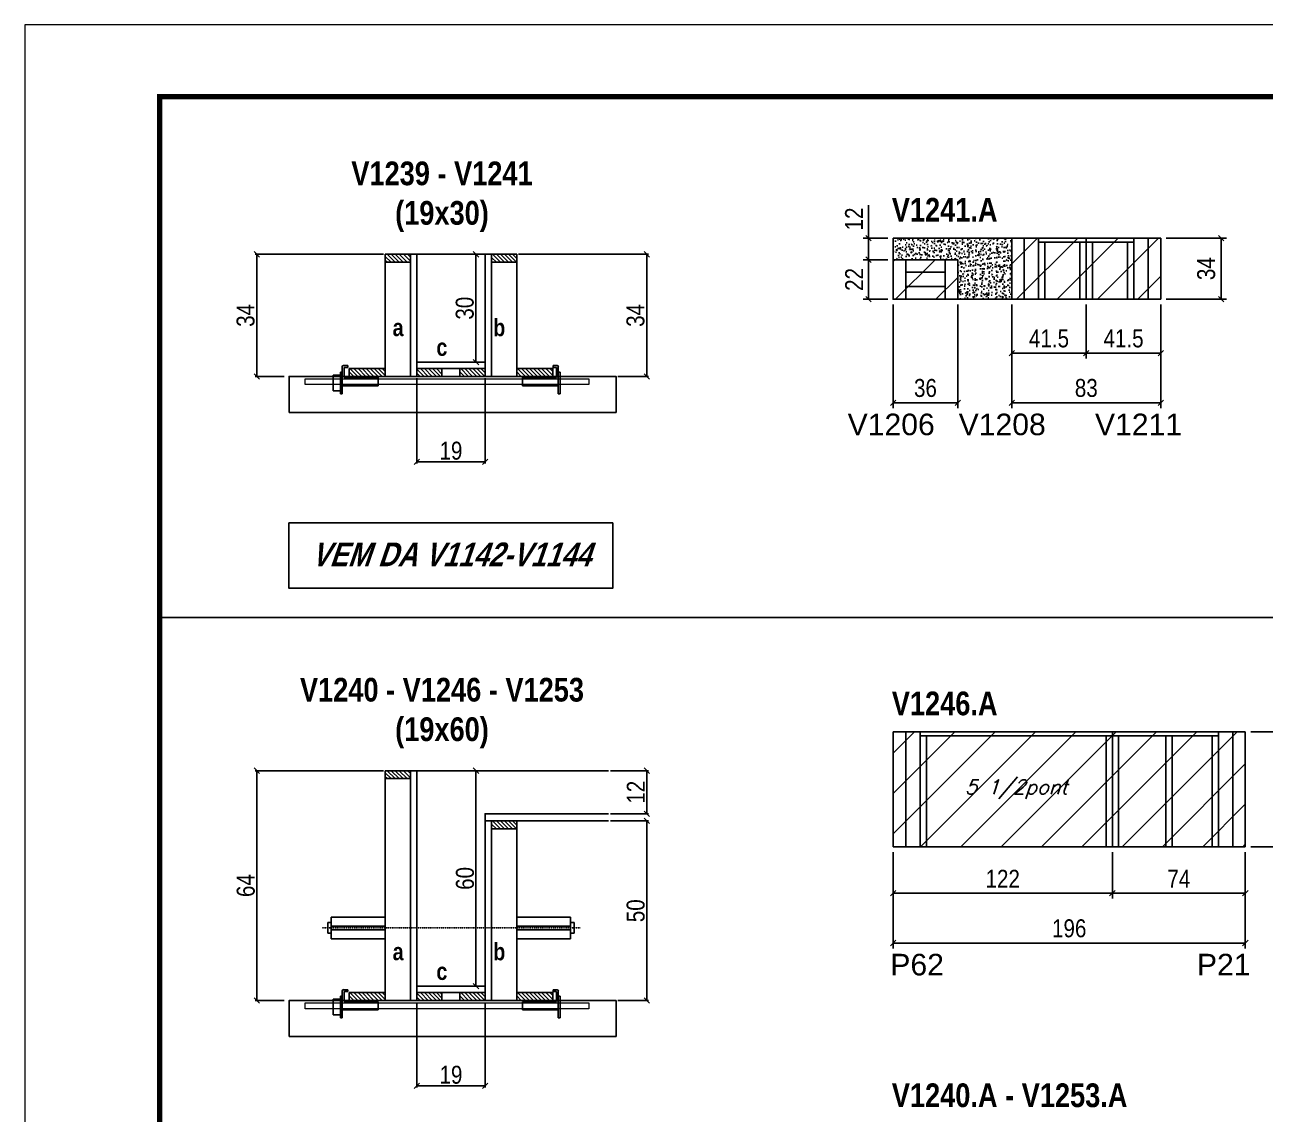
# Model space of a CAD drawing. Extents: x 3309 to 9563, y -2522 to 14608.
# Drawn here: x 4908 to 5598, y 5961 to 6568 of the extents above; entities that cross this region are included whole.
import ezdxf

# ---------------------------------------------------------------- set-up
doc = ezdxf.new("R2010")
doc.units = 0
doc.linetypes.add('DASHED', pattern=[0.75, 0.5, -0.25])
doc.linetypes.add('HIDDEN', pattern=[0.375, 0.25, -0.125])
for name, color, linetype in [('5', 5, 'Continuous'), ('barrote', 251, 'Continuous'), ('COTA', 241, 'Continuous'), ('detalhes', 4, 'Continuous'), ('NOMENCLATURA', 7, 'Continuous'), ('Painéis', 200, 'Continuous'), ('presilha', 1, 'Continuous'), ('SARR_2.2x10', 60, 'Continuous'), ('SARR_2.2x7', 40, 'Continuous'), ('SARR_3.5x7', 81, 'Continuous'), ('TENSOR', 3, 'Continuous'), ('texto', 7, 'Continuous')]:
    doc.layers.add(name, color=color, linetype=linetype)
for name, color, linetype, lineweight in [('CONCRETO', 251, 'Continuous', 25), ('Folhas', 255, 'Continuous', 9), ('Hachura', 251, 'Continuous', 9), ('SARRAFO DE PRESSAO', 251, 'DASHED', 9), ('SCO-___-LAJ', 2, 'Continuous', 0)]:
    doc.layers.add(name, color=color, linetype=linetype, lineweight=lineweight)
doc.styles.add('COTA TECNICA', font='techl___.ttf', dxfattribs={"height": 10})
doc.styles.add('COTA TECNICA 2X', font='techl___.ttf', dxfattribs={"height": 10})
doc.styles.add('Romans', font='romans.shx')
doc.styles.get("Standard").update_dxf_attribs({"font": 'arial.ttf'})
doc.styles.add('TECNICA', font='techb___.ttf', dxfattribs={"height": 10})
doc.dimstyles.new('PAINEL', dxfattribs={"dimtxt": 10, "dimasz": 3, "dimexe": 3, "dimexo": 3, "dimgap": 3, "dimtad": 1, "dimdec": 1, "dimzin": 12, "dimdsep": 46, "dimtxsty": 'COTA TECNICA', "dimblk1": 'OBLIQUE', "dimblk2": 'OBLIQUE', "dimsah": 1, "dimcen": 0.9, "dimclrd": 4, "dimclre": 4, "dimclrt": 240, "dimadec": 1, "dimazin": 3, "dimtfac": 1, "dimtdec": 1, "dimtmove": 0, "dimatfit": 3, "dimfxl": 1, "dimtolj": 1, "dimtzin": 12, "dimarcsym": 0})
doc.dimstyles.new('SECAO', dxfattribs={"dimscale": 0.333333, "dimtxt": 5, "dimasz": 9, "dimexe": 3, "dimexo": 3, "dimgap": 3, "dimtad": 1, "dimdec": 1, "dimlfac": 0.5, "dimzin": 12, "dimdsep": 46, "dimtxsty": 'COTA TECNICA 2X', "dimblk1": 'OBLIQUE', "dimblk2": 'OBLIQUE', "dimsah": 1, "dimcen": 0.9, "dimclrd": 4, "dimclre": 4, "dimclrt": 240, "dimadec": 1, "dimazin": 3, "dimtfac": 1, "dimtdec": 1, "dimtmove": 0, "dimatfit": 3, "dimfxl": 1, "dimtolj": 1, "dimtzin": 12, "dimarcsym": 0})
pattern_1 = [(135, (38361.551, -117140.152), (-1.122532015, -1.122532015), [])]
pattern_2 = [(135, (38361.551, -117487.6743), (-1.122532015, -1.122532015), [])]

# ---------------------------------------------------------------- blocks, each defined once
blk = doc.blocks.new('9999999999')
at = {"layer": 'Folhas'}
blk.add_lwpolyline([(98138.98, 34190.21), (99623.98, 34190.21), (99623.98, 35240.21), (98138.98, 35240.21)], close=True, dxfattribs=at)
at = {"layer": 'Folhas', "color": 30, "const_width": 3}
blk.add_lwpolyline([(98213.98, 34230.21), (99583.98, 34230.21), (99583.98, 35200.21), (98213.98, 35200.21)], close=True, dxfattribs=at)
blk = doc.blocks.new('_Oblique')
at = {"color": 0, "linetype": 'ByBlock', "lineweight": -2}
blk.add_line((-0.5, -0.5), (0.5, 0.5), dxfattribs=at)
blk = doc.blocks.new('*D709')
at = {"layer": 'COTA', "color": 4, "lineweight": -2, "transparency": 16777216}
for p, q in [((5126.01, 6371.02), (5126.01, 6323.55)), ((5164.01, 6371.02), (5164.01, 6323.55)), ((5164.01, 6324.55), (5126.01, 6324.55))]:
    blk.add_line(p, q, dxfattribs=at)
at = {"layer": 'Defpoints', "color": 0, "transparency": 16777216}
for p in [(5126.01, 6372.02), (5164.01, 6372.02), (5126.01, 6324.55)]:
    blk.add_point(p, dxfattribs=at)
at = {"layer": 'COTA', "color": 4, "lineweight": -2, "transparency": 16777216, "xscale": 3, "yscale": 3, "zscale": 3, "rotation": 180}
blk.add_blockref('_Oblique', (5126.01, 6324.55), dxfattribs=at)
at = {"layer": 'COTA', "color": 4, "lineweight": -2, "transparency": 16777216, "xscale": 3, "yscale": 3, "zscale": 3}
blk.add_blockref('_Oblique', (5164.01, 6324.55), dxfattribs=at)
at = {"layer": 'COTA', "color": 240, "transparency": 16777216, "insert": (5145.01, 6330.63), "char_height": 10, "attachment_point": 5, "style": 'COTA TECNICA 2X'}
blk.add_mtext('\\A1;19', dxfattribs=at)
blk = doc.blocks.new('PRESILHA METÁLICA 1')
at = {"layer": 'presilha'}
for p, q in [((12, 21), (8.6, 21)), ((12, 21), (12, 19.5)), ((0, 13), (6, 13)), ((0, 13), (0, 0)), ((6, 15.5), (7.5, 15.5)), ((6, -2.5), (6, 15.5)), ((6, 13), (6, 0)), ((7.5, 10.6), (7.5, 19.9)), ((7.5, 15.5), (7.5, -2.5)), ((9, 11.6), (9, 18.9)), ((12, 19.5), (9.6, 19.5)), ((37.5, 11), (9.6, 11)), ((37.5, 11), (37.5, 4.1)), ((6, 0), (0, 0)), ((37.5, 4.1), (7.5, 4.1)), ((7.5, -2.5), (6, -2.5))]:
    blk.add_line(p, q, dxfattribs=at)
for centre, radius, start, end in [((8.6, 19.9), 1.14, 90, 180), ((9.6, 18.9), 0.57, 90, 180), ((9.6, 11.6), 0.57, 180, 270)]:
    blk.add_arc(centre, radius, start, end, dxfattribs=at)
blk = doc.blocks.new('PRESILHA METÁLICA 2')
at = {"layer": 'presilha'}
for p, q in [((-5.2, 23.5), (-5.2, 22)), ((-5.2, 23.5), (-1.9, 23.5)), ((-5.2, 22), (-2.8, 22)), ((-2.2, 14.1), (-2.2, 21.4)), ((-0.8, 14.6), (-0.8, 22.4)), ((-30.8, 13.5), (-30.8, 6.6)), ((-30.8, 13.5), (-2.8, 13.5)), ((0.8, 18), (-0.8, 18)), ((-0.8, 18), (-0.8, 0)), ((0.8, 0), (0.8, 18)), ((-30.8, 6.6), (-0.8, 6.6)), ((-0.8, 0), (0.8, 0))]:
    blk.add_line(p, q, dxfattribs=at)
for centre, radius, start, end in [((-2.8, 21.4), 0.57, 0, 90), ((-1.9, 22.4), 1.14, 0, 90), ((-2.8, 14.1), 0.57, 270, 0)]:
    blk.add_arc(centre, radius, start, end, dxfattribs=at)
blk = doc.blocks.new('*D710')
at = {"layer": 'COTA', "color": 4, "lineweight": -2, "transparency": 16777216}
for p, q in [((5107.41, 6440.02), (5035.97, 6440.02)), ((5036.97, 6440.02), (5036.97, 6372.02)), ((5052.2, 6372.02), (5035.97, 6372.02))]:
    blk.add_line(p, q, dxfattribs=at)
at = {"layer": 'Defpoints', "color": 0, "transparency": 16777216}
for p in [(5108.41, 6440.02), (5036.97, 6372.02), (5053.2, 6372.02)]:
    blk.add_point(p, dxfattribs=at)
at = {"layer": 'COTA', "color": 4, "lineweight": -2, "transparency": 16777216, "xscale": 3, "yscale": 3, "zscale": 3}
for p, rotation in [((5036.97, 6440.02), 90), ((5036.97, 6372.02), 270)]:
    blk.add_blockref('_Oblique', p, dxfattribs=dict(at, rotation=rotation))
at = {"layer": 'COTA', "color": 240, "transparency": 16777216, "insert": (5030.75, 6406.02), "char_height": 10, "attachment_point": 5, "rotation": 90, "style": 'COTA TECNICA 2X'}
blk.add_mtext('\\A1;34', dxfattribs=at)
blk = doc.blocks.new('*D711')
at = {"layer": 'COTA', "color": 4, "lineweight": -2, "transparency": 16777216}
for p, q in [((5182.61, 6440.02), (5254.93, 6440.02)), ((5253.93, 6440.02), (5253.93, 6372.02)), ((5237.83, 6372.02), (5254.93, 6372.02))]:
    blk.add_line(p, q, dxfattribs=at)
at = {"layer": 'Defpoints', "color": 0, "transparency": 16777216}
for p in [(5181.61, 6440.02), (5236.83, 6372.02), (5253.93, 6372.02)]:
    blk.add_point(p, dxfattribs=at)
at = {"layer": 'COTA', "color": 4, "lineweight": -2, "transparency": 16777216, "xscale": 3, "yscale": 3, "zscale": 3}
for p, rotation in [((5253.93, 6440.02), 90), ((5253.93, 6372.02), 270)]:
    blk.add_blockref('_Oblique', p, dxfattribs=dict(at, rotation=rotation))
at = {"layer": 'COTA', "color": 240, "transparency": 16777216, "insert": (5247.71, 6406.02), "char_height": 10, "attachment_point": 5, "rotation": 90, "style": 'COTA TECNICA 2X'}
blk.add_mtext('\\A1;34', dxfattribs=at)
blk = doc.blocks.new('*D712')
at = {"layer": 'COTA', "color": 4, "lineweight": -2, "transparency": 16777216}
for p, q in [((5163.01, 6440.02), (5157.94, 6440.02)), ((5158.94, 6380.02), (5158.94, 6440.02)), ((5163.01, 6380.02), (5157.94, 6380.02))]:
    blk.add_line(p, q, dxfattribs=at)
at = {"layer": 'Defpoints', "color": 0, "transparency": 16777216}
for p in [(5158.94, 6440.02), (5164.01, 6440.02), (5164.01, 6380.02)]:
    blk.add_point(p, dxfattribs=at)
at = {"layer": 'COTA', "color": 4, "lineweight": -2, "transparency": 16777216, "xscale": 3, "yscale": 3, "zscale": 3}
for p, rotation in [((5158.94, 6440.02), 90), ((5158.94, 6380.02), 270)]:
    blk.add_blockref('_Oblique', p, dxfattribs=dict(at, rotation=rotation))
at = {"layer": 'COTA', "color": 240, "transparency": 16777216, "insert": (5152.72, 6410.02), "char_height": 10, "attachment_point": 5, "rotation": 90, "style": 'COTA TECNICA 2X'}
blk.add_mtext('\\A1;30', dxfattribs=at)
blk = doc.blocks.new('*D715')
at = {"layer": 'COTA', "color": 4, "linetype": 'ByBlock', "lineweight": -2, "transparency": 16777216}
for p, q in [((5457.04, 6412.04), (5457.04, 6382.03)), ((5498.54, 6412.04), (5498.54, 6382.03)), ((5457.04, 6385.03), (5498.54, 6385.03))]:
    blk.add_line(p, q, dxfattribs=at)
at = {"layer": 'Defpoints', "color": 0, "linetype": 'ByBlock', "transparency": 16777216}
for p in [(5457.04, 6415.04), (5498.54, 6415.04), (5498.54, 6385.03)]:
    blk.add_point(p, dxfattribs=at)
at = {"layer": 'COTA', "color": 4, "linetype": 'ByBlock', "lineweight": -2, "transparency": 16777216, "xscale": 3, "yscale": 3, "zscale": 3, "rotation": 180}
blk.add_blockref('_Oblique', (5457.04, 6385.03), dxfattribs=at)
at = {"layer": 'COTA', "color": 4, "linetype": 'ByBlock', "lineweight": -2, "transparency": 16777216, "xscale": 3, "yscale": 3, "zscale": 3}
blk.add_blockref('_Oblique', (5498.54, 6385.03), dxfattribs=at)
at = {"layer": 'COTA', "color": 240, "linetype": 'ByBlock', "transparency": 16777216, "insert": (5477.79, 6393.14), "char_height": 10, "attachment_point": 5, "style": 'COTA TECNICA'}
blk.add_mtext('\\A1;41.5', dxfattribs=at)
blk = doc.blocks.new('*D716')
at = {"layer": 'COTA', "color": 4, "linetype": 'ByBlock', "lineweight": -2, "transparency": 16777216}
for p, q in [((5498.54, 6412.04), (5498.54, 6382.03)), ((5540.04, 6412.04), (5540.04, 6382.03)), ((5498.54, 6385.03), (5540.04, 6385.03))]:
    blk.add_line(p, q, dxfattribs=at)
at = {"layer": 'Defpoints', "color": 0, "linetype": 'ByBlock', "transparency": 16777216}
for p in [(5498.54, 6415.04), (5540.04, 6415.04), (5540.04, 6385.03)]:
    blk.add_point(p, dxfattribs=at)
at = {"layer": 'COTA', "color": 4, "linetype": 'ByBlock', "lineweight": -2, "transparency": 16777216, "xscale": 3, "yscale": 3, "zscale": 3, "rotation": 180}
blk.add_blockref('_Oblique', (5498.54, 6385.03), dxfattribs=at)
at = {"layer": 'COTA', "color": 4, "linetype": 'ByBlock', "lineweight": -2, "transparency": 16777216, "xscale": 3, "yscale": 3, "zscale": 3}
blk.add_blockref('_Oblique', (5540.04, 6385.03), dxfattribs=at)
at = {"layer": 'COTA', "color": 240, "linetype": 'ByBlock', "transparency": 16777216, "insert": (5519.29, 6393.14), "char_height": 10, "attachment_point": 5, "style": 'COTA TECNICA'}
blk.add_mtext('\\A1;41.5', dxfattribs=at)
blk = doc.blocks.new('*D721')
at = {"layer": 'COTA', "color": 4, "linetype": 'ByBlock', "lineweight": -2, "transparency": 16777216}
for p, q in [((5457.04, 6412.04), (5457.04, 6354.32)), ((5540.04, 6412.04), (5540.04, 6354.32)), ((5457.04, 6357.32), (5540.04, 6357.32))]:
    blk.add_line(p, q, dxfattribs=at)
at = {"layer": 'Defpoints', "color": 0, "linetype": 'ByBlock', "transparency": 16777216}
for p in [(5457.04, 6415.04), (5540.04, 6415.04), (5540.04, 6357.32)]:
    blk.add_point(p, dxfattribs=at)
at = {"layer": 'COTA', "color": 4, "linetype": 'ByBlock', "lineweight": -2, "transparency": 16777216, "xscale": 3, "yscale": 3, "zscale": 3, "rotation": 180}
blk.add_blockref('_Oblique', (5457.04, 6357.32), dxfattribs=at)
at = {"layer": 'COTA', "color": 4, "linetype": 'ByBlock', "lineweight": -2, "transparency": 16777216, "xscale": 3, "yscale": 3, "zscale": 3}
blk.add_blockref('_Oblique', (5540.04, 6357.32), dxfattribs=at)
at = {"layer": 'COTA', "color": 240, "linetype": 'ByBlock', "transparency": 16777216, "insert": (5498.54, 6365.56), "char_height": 10, "attachment_point": 5, "style": 'COTA TECNICA'}
blk.add_mtext('\\A1;83', dxfattribs=at)
blk = doc.blocks.new('*D722')
at = {"layer": 'COTA', "color": 4, "lineweight": -2, "transparency": 16777216}
for p, q in [((5391.04, 6412.04), (5391.04, 6354.32)), ((5427.04, 6412.04), (5427.04, 6354.32)), ((5391.04, 6357.32), (5427.04, 6357.32))]:
    blk.add_line(p, q, dxfattribs=at)
at = {"layer": 'Defpoints', "color": 0, "transparency": 16777216}
for p in [(5391.04, 6415.04), (5427.04, 6415.04), (5427.04, 6357.32)]:
    blk.add_point(p, dxfattribs=at)
at = {"layer": 'COTA', "color": 4, "lineweight": -2, "transparency": 16777216, "xscale": 3, "yscale": 3, "zscale": 3, "rotation": 180}
blk.add_blockref('_Oblique', (5391.04, 6357.32), dxfattribs=at)
at = {"layer": 'COTA', "color": 4, "lineweight": -2, "transparency": 16777216, "xscale": 3, "yscale": 3, "zscale": 3}
blk.add_blockref('_Oblique', (5427.04, 6357.32), dxfattribs=at)
at = {"layer": 'COTA', "color": 240, "transparency": 16777216, "insert": (5409.04, 6365.54), "char_height": 10, "attachment_point": 5, "style": 'COTA TECNICA'}
blk.add_mtext('\\A1;36', dxfattribs=at)
blk = doc.blocks.new('*D723')
at = {"layer": 'COTA', "color": 4, "lineweight": -2, "transparency": 16777216}
for p, q in [((5388.04, 6437.04), (5374.36, 6437.04)), ((5377.36, 6437.04), (5377.36, 6415.04)), ((5388.04, 6415.04), (5374.36, 6415.04))]:
    blk.add_line(p, q, dxfattribs=at)
at = {"layer": 'Defpoints', "color": 0, "transparency": 16777216}
for p in [(5391.04, 6437.04), (5377.36, 6415.04), (5391.04, 6415.04)]:
    blk.add_point(p, dxfattribs=at)
at = {"layer": 'COTA', "color": 4, "lineweight": -2, "transparency": 16777216, "xscale": 3, "yscale": 3, "zscale": 3}
for p, rotation in [((5377.36, 6437.04), 90), ((5377.36, 6415.04), 270)]:
    blk.add_blockref('_Oblique', p, dxfattribs=dict(at, rotation=rotation))
at = {"layer": 'COTA', "color": 240, "transparency": 16777216, "insert": (5369.36, 6426.04), "char_height": 10, "attachment_point": 5, "rotation": 90, "style": 'COTA TECNICA'}
blk.add_mtext('\\A1;22', dxfattribs=at)
blk = doc.blocks.new('*D724')
at = {"layer": 'COTA', "color": 4, "lineweight": -2, "transparency": 16777216}
for p, q in [((5377.36, 6449.04), (5377.36, 6467.36)), ((5388.04, 6449.04), (5374.36, 6449.04)), ((5377.36, 6437.04), (5377.36, 6449.04)), ((5388.04, 6437.04), (5374.36, 6437.04))]:
    blk.add_line(p, q, dxfattribs=at)
at = {"layer": 'Defpoints', "color": 0, "transparency": 16777216}
for p in [(5377.36, 6449.04), (5391.04, 6449.04), (5391.04, 6437.04)]:
    blk.add_point(p, dxfattribs=at)
at = {"layer": 'COTA', "color": 4, "lineweight": -2, "transparency": 16777216, "xscale": 3, "yscale": 3, "zscale": 3}
for p, rotation in [((5377.36, 6449.04), 90), ((5377.36, 6437.04), 270)]:
    blk.add_blockref('_Oblique', p, dxfattribs=dict(at, rotation=rotation))
at = {"layer": 'COTA', "color": 240, "transparency": 16777216, "insert": (5369.3, 6459.7), "char_height": 10, "attachment_point": 5, "rotation": 90, "style": 'COTA TECNICA'}
blk.add_mtext('\\A1;12', dxfattribs=at)
blk = doc.blocks.new('*D725')
at = {"layer": 'COTA', "color": 4, "lineweight": -2, "transparency": 16777216}
for p, q in [((5543.04, 6449.04), (5576.53, 6449.04)), ((5573.53, 6449.04), (5573.53, 6415.04)), ((5543.04, 6415.04), (5576.53, 6415.04))]:
    blk.add_line(p, q, dxfattribs=at)
at = {"layer": 'Defpoints', "color": 0, "transparency": 16777216}
for p in [(5540.04, 6449.04), (5540.04, 6415.04), (5573.53, 6415.04)]:
    blk.add_point(p, dxfattribs=at)
at = {"layer": 'COTA', "color": 4, "lineweight": -2, "transparency": 16777216, "xscale": 3, "yscale": 3, "zscale": 3}
for p, rotation in [((5573.53, 6449.04), 90), ((5573.53, 6415.04), 270)]:
    blk.add_blockref('_Oblique', p, dxfattribs=dict(at, rotation=rotation))
at = {"layer": 'COTA', "color": 240, "transparency": 16777216, "insert": (5565.31, 6432.04), "char_height": 10, "attachment_point": 5, "rotation": 90, "style": 'COTA TECNICA'}
blk.add_mtext('\\A1;34', dxfattribs=at)
blk = doc.blocks.new('*D733')
at = {"layer": 'COTA', "color": 4, "lineweight": -2, "transparency": 16777216}
for p, q in [((5126.01, 6023.5), (5126.01, 5976.02)), ((5164.01, 6023.5), (5164.01, 5976.02)), ((5164.01, 5977.02), (5126.01, 5977.02))]:
    blk.add_line(p, q, dxfattribs=at)
at = {"layer": 'Defpoints', "color": 0, "transparency": 16777216}
for p in [(5126.01, 6024.5), (5164.01, 6024.5), (5126.01, 5977.02)]:
    blk.add_point(p, dxfattribs=at)
at = {"layer": 'COTA', "color": 4, "lineweight": -2, "transparency": 16777216, "xscale": 3, "yscale": 3, "zscale": 3, "rotation": 180}
blk.add_blockref('_Oblique', (5126.01, 5977.02), dxfattribs=at)
at = {"layer": 'COTA', "color": 4, "lineweight": -2, "transparency": 16777216, "xscale": 3, "yscale": 3, "zscale": 3}
blk.add_blockref('_Oblique', (5164.01, 5977.02), dxfattribs=at)
at = {"layer": 'COTA', "color": 240, "transparency": 16777216, "insert": (5145.01, 5983.11), "char_height": 10, "attachment_point": 5, "style": 'COTA TECNICA 2X'}
blk.add_mtext('\\A1;19', dxfattribs=at)
blk = doc.blocks.new('*D734')
at = {"layer": 'COTA', "color": 4, "lineweight": -2, "transparency": 16777216}
for p, q in [((5107.41, 6152.5), (5035.97, 6152.5)), ((5036.97, 6152.5), (5036.97, 6024.5)), ((5052.2, 6024.5), (5035.97, 6024.5))]:
    blk.add_line(p, q, dxfattribs=at)
at = {"layer": 'Defpoints', "color": 0, "transparency": 16777216}
for p in [(5108.41, 6152.5), (5036.97, 6024.5), (5053.2, 6024.5)]:
    blk.add_point(p, dxfattribs=at)
at = {"layer": 'COTA', "color": 4, "lineweight": -2, "transparency": 16777216, "xscale": 3, "yscale": 3, "zscale": 3}
for p, rotation in [((5036.97, 6152.5), 90), ((5036.97, 6024.5), 270)]:
    blk.add_blockref('_Oblique', p, dxfattribs=dict(at, rotation=rotation))
at = {"layer": 'COTA', "color": 240, "transparency": 16777216, "insert": (5030.86, 6088.5), "char_height": 10, "attachment_point": 5, "rotation": 90, "style": 'COTA TECNICA 2X'}
blk.add_mtext('\\A1;64', dxfattribs=at)
blk = doc.blocks.new('*D735')
at = {"layer": 'COTA', "color": 4, "lineweight": -2, "transparency": 16777216}
for p, q in [((5233.71, 6124.5), (5254.93, 6124.5)), ((5253.93, 6124.5), (5253.93, 6024.5)), ((5237.83, 6024.5), (5254.93, 6024.5))]:
    blk.add_line(p, q, dxfattribs=at)
at = {"layer": 'Defpoints', "color": 0, "transparency": 16777216}
for p in [(5232.71, 6124.5), (5236.83, 6024.5), (5253.93, 6024.5)]:
    blk.add_point(p, dxfattribs=at)
at = {"layer": 'COTA', "color": 4, "lineweight": -2, "transparency": 16777216, "xscale": 3, "yscale": 3, "zscale": 3}
for p, rotation in [((5253.93, 6124.5), 90), ((5253.93, 6024.5), 270)]:
    blk.add_blockref('_Oblique', p, dxfattribs=dict(at, rotation=rotation))
at = {"layer": 'COTA', "color": 240, "transparency": 16777216, "insert": (5247.82, 6074.5), "char_height": 10, "attachment_point": 5, "rotation": 90, "style": 'COTA TECNICA 2X'}
blk.add_mtext('\\A1;50', dxfattribs=at)
blk = doc.blocks.new('*D736')
at = {"layer": 'COTA', "color": 4, "lineweight": -2, "transparency": 16777216}
for p, q in [((5163.01, 6152.5), (5157.94, 6152.5)), ((5158.94, 6032.5), (5158.94, 6152.5)), ((5163.01, 6032.5), (5157.94, 6032.5))]:
    blk.add_line(p, q, dxfattribs=at)
at = {"layer": 'Defpoints', "color": 0, "transparency": 16777216}
for p in [(5158.94, 6152.5), (5164.01, 6152.5), (5164.01, 6032.5)]:
    blk.add_point(p, dxfattribs=at)
at = {"layer": 'COTA', "color": 4, "lineweight": -2, "transparency": 16777216, "xscale": 3, "yscale": 3, "zscale": 3}
for p, rotation in [((5158.94, 6152.5), 90), ((5158.94, 6032.5), 270)]:
    blk.add_blockref('_Oblique', p, dxfattribs=dict(at, rotation=rotation))
at = {"layer": 'COTA', "color": 240, "transparency": 16777216, "insert": (5152.84, 6092.5), "char_height": 10, "attachment_point": 5, "rotation": 90, "style": 'COTA TECNICA 2X'}
blk.add_mtext('\\A1;60', dxfattribs=at)
blk = doc.blocks.new('*D737')
at = {"layer": 'COTA', "color": 4, "lineweight": -2, "transparency": 16777216}
for p, q in [((5233.71, 6152.5), (5254.93, 6152.5)), ((5253.93, 6128.5), (5253.93, 6152.5)), ((5233.71, 6128.5), (5254.93, 6128.5))]:
    blk.add_line(p, q, dxfattribs=at)
at = {"layer": 'Defpoints', "color": 0, "transparency": 16777216}
for p in [(5232.71, 6152.5), (5253.93, 6152.5), (5232.71, 6128.5)]:
    blk.add_point(p, dxfattribs=at)
at = {"layer": 'COTA', "color": 4, "lineweight": -2, "transparency": 16777216, "xscale": 3, "yscale": 3, "zscale": 3}
for p, rotation in [((5253.93, 6152.5), 90), ((5253.93, 6128.5), 270)]:
    blk.add_blockref('_Oblique', p, dxfattribs=dict(at, rotation=rotation))
at = {"layer": 'COTA', "color": 240, "transparency": 16777216, "insert": (5247.87, 6140.5), "char_height": 10, "attachment_point": 5, "rotation": 90, "style": 'COTA TECNICA 2X'}
blk.add_mtext('\\A1;12', dxfattribs=at)
blk = doc.blocks.new('*D738')
at = {"layer": 'COTA', "color": 4, "linetype": 'ByBlock', "lineweight": -2, "transparency": 16777216}
for p, q in [((5513.04, 6107.15), (5513.04, 6081.24)), ((5587.04, 6107.15), (5587.04, 6081.24)), ((5587.04, 6084.24), (5513.04, 6084.24))]:
    blk.add_line(p, q, dxfattribs=at)
at = {"layer": 'Defpoints', "color": 0, "linetype": 'ByBlock', "transparency": 16777216}
for p in [(5513.04, 6110.15), (5587.04, 6110.15), (5513.04, 6084.24)]:
    blk.add_point(p, dxfattribs=at)
at = {"layer": 'COTA', "color": 4, "linetype": 'ByBlock', "lineweight": -2, "transparency": 16777216, "xscale": 3, "yscale": 3, "zscale": 3, "rotation": 180}
blk.add_blockref('_Oblique', (5513.04, 6084.24), dxfattribs=at)
at = {"layer": 'COTA', "color": 4, "linetype": 'ByBlock', "lineweight": -2, "transparency": 16777216, "xscale": 3, "yscale": 3, "zscale": 3}
blk.add_blockref('_Oblique', (5587.04, 6084.24), dxfattribs=at)
at = {"layer": 'COTA', "color": 240, "linetype": 'ByBlock', "transparency": 16777216, "insert": (5550.04, 6092.31), "char_height": 10, "attachment_point": 5, "style": 'COTA TECNICA'}
blk.add_mtext('\\A1;74', dxfattribs=at)
blk = doc.blocks.new('*D739')
at = {"layer": 'COTA', "color": 4, "linetype": 'ByBlock', "lineweight": -2, "transparency": 16777216}
for p, q in [((5391.04, 6107.15), (5391.04, 6081.24)), ((5513.04, 6107.15), (5513.04, 6081.24)), ((5513.04, 6084.24), (5391.04, 6084.24))]:
    blk.add_line(p, q, dxfattribs=at)
at = {"layer": 'Defpoints', "color": 0, "linetype": 'ByBlock', "transparency": 16777216}
for p in [(5391.04, 6110.15), (5513.04, 6110.15), (5391.04, 6084.24)]:
    blk.add_point(p, dxfattribs=at)
at = {"layer": 'COTA', "color": 4, "linetype": 'ByBlock', "lineweight": -2, "transparency": 16777216, "xscale": 3, "yscale": 3, "zscale": 3, "rotation": 180}
blk.add_blockref('_Oblique', (5391.04, 6084.24), dxfattribs=at)
at = {"layer": 'COTA', "color": 4, "linetype": 'ByBlock', "lineweight": -2, "transparency": 16777216, "xscale": 3, "yscale": 3, "zscale": 3}
blk.add_blockref('_Oblique', (5513.04, 6084.24), dxfattribs=at)
at = {"layer": 'COTA', "color": 240, "linetype": 'ByBlock', "transparency": 16777216, "insert": (5452.04, 6092.29), "char_height": 10, "attachment_point": 5, "style": 'COTA TECNICA'}
blk.add_mtext('\\A1;122', dxfattribs=at)
blk = doc.blocks.new('*D743')
at = {"layer": 'COTA', "color": 4, "linetype": 'ByBlock', "lineweight": -2, "transparency": 16777216}
for p, q in [((5391.04, 6107.15), (5391.04, 6053.53)), ((5587.04, 6107.15), (5587.04, 6053.53)), ((5587.04, 6056.53), (5391.04, 6056.53))]:
    blk.add_line(p, q, dxfattribs=at)
at = {"layer": 'Defpoints', "color": 0, "linetype": 'ByBlock', "transparency": 16777216}
for p in [(5391.04, 6110.15), (5587.04, 6110.15), (5391.04, 6056.53)]:
    blk.add_point(p, dxfattribs=at)
at = {"layer": 'COTA', "color": 4, "linetype": 'ByBlock', "lineweight": -2, "transparency": 16777216, "xscale": 3, "yscale": 3, "zscale": 3, "rotation": 180}
blk.add_blockref('_Oblique', (5391.04, 6056.53), dxfattribs=at)
at = {"layer": 'COTA', "color": 4, "linetype": 'ByBlock', "lineweight": -2, "transparency": 16777216, "xscale": 3, "yscale": 3, "zscale": 3}
blk.add_blockref('_Oblique', (5587.04, 6056.53), dxfattribs=at)
at = {"layer": 'COTA', "color": 240, "linetype": 'ByBlock', "transparency": 16777216, "insert": (5489.04, 6064.66), "char_height": 10, "attachment_point": 5, "style": 'COTA TECNICA'}
blk.add_mtext('\\A1;196', dxfattribs=at)
blk = doc.blocks.new('*D2778')
at = {"layer": 'COTA', "color": 4, "lineweight": -2, "transparency": 16777216}
for p, q in [((5590.04, 6174.15), (5627.04, 6174.15)), ((5624.04, 6174.15), (5624.04, 6110.15)), ((5590.04, 6110.15), (5627.04, 6110.15))]:
    blk.add_line(p, q, dxfattribs=at)
at = {"layer": 'Defpoints', "color": 0, "transparency": 16777216}
for p in [(5587.04, 6174.15, 0), (5587.04, 6110.15, 0), (5624.04, 6110.15)]:
    blk.add_point(p, dxfattribs=at)
at = {"layer": 'COTA', "color": 4, "lineweight": -2, "transparency": 16777216, "xscale": 3, "yscale": 3, "zscale": 3}
for p, rotation in [((5624.04, 6174.15), 90), ((5624.04, 6110.15), 270)]:
    blk.add_blockref('_Oblique', p, dxfattribs=dict(at, rotation=rotation))
at = {"layer": 'COTA', "color": 240, "transparency": 16777216, "insert": (5615.93, 6142.15), "char_height": 10, "attachment_point": 5, "rotation": 90, "style": 'COTA TECNICA'}
blk.add_mtext('\\A1;64', dxfattribs=at)

msp = doc.modelspace()

# ---------------------------------------------------------------- hatches: boundary and pattern name
at = {"layer": 'COTA'}
h = msp.add_hatch(dxfattribs=at)
h.set_pattern_fill('AR-CONC', color=256, scale=0.03)
h.set_pattern_definition([(50, (-2265.395, -5230.81), (5.46554, -0.4781726), [0.5715, -6.2865]), (355, (-2265.395, -5230.81), (-1.0573026, 5.7317054), [0.4572, -5.0292175]), (100.451445, (-2264.9397, -5230.8497), (4.4082374, 5.2535326), [0.4857003, -5.3427073]), (46.1842, (-2265.395, -5229.286), (8.1323712, -1.26127), [0.85725, -9.42975]), (96.63556, (-2264.7174, -5229.391), (7.122124, 7.4227837), [0.7285507, -8.014068]), (351.18415, (-2265.395, -5229.286), (7.122124, 7.4227837), [0.685799, -7.543792]), (21, (-2264.633, -5229.667), (4.5484317, -3.067956), [0.5715, -6.2865]), (326, (-2264.633, -5229.667), (1.8540609, 5.525639), [0.4572, -5.0292]), (71.451445, (-2264.254, -5229.9225), (6.4024926, 2.457683), [0.4857003, -5.3426981]), (37.5, (-2265.3951, -5230.8099), (0.0926581, 2.53665117), [0, -4.96824, 0, -5.1054, 0, -5.04825]), (7.5, (-2265.395, -5230.8099), (2.0045899, 3.00541724), [0, -2.91084, 0, -4.85394, 0, -1.92405]), (327.5, (-2267.0944, -5230.8099), (4.06771786, -0.17186232), [0, -1.905, 0, -5.9436, 0, -7.8867]), (317.5, (-2267.8564, -5230.81), (4.4438754, 0.7627947), [0, -2.4765, 0, -3.94716, 0, -5.6007])])
h.paths.add_polyline_path([(5457.04, 6415.04), (5457.04, 6449.04), (5391.04, 6449.04), (5391.04, 6437.04), (5427.04, 6437.04), (5427.04, 6415.04)])
at = {"layer": 'Hachura', "linetype": 'ByBlock'}
h = msp.add_hatch(dxfattribs=at)
h.set_pattern_fill('ANSI31', color=256, scale=5)
h.set_pattern_definition([(45, (1598.5, -28.084), (-11.22532, 11.22532), [])])
h.paths.add_polyline_path([(5427.04, 6415.04), (5427.04, 6437.04), (5391.04, 6437.04), (5391.04, 6415.04)])
h.paths.add_polyline_path([(5498.54, 6449.04), (5457.04, 6449.04), (5457.04, 6415.04), (5498.54, 6415.04)])
h.paths.add_polyline_path([(5498.54, 6449.04), (5498.54, 6415.04), (5540.04, 6415.04), (5540.04, 6449.04)])
h.paths.add_polyline_path([(5649.97, 6437.04), (5649.97, 6415.04), (5722.97, 6415.04), (5722.97, 6437.04)])
h.paths.add_polyline_path([(5795.97, 6415.04), (5795.97, 6437.04), (5722.97, 6437.04), (5722.97, 6415.04)])
h.paths.add_polyline_path([(5992.56, 6449.04), (5951.06, 6449.04), (5951.06, 6415.04), (5992.56, 6415.04)])
h.paths.add_polyline_path([(6034.06, 6415.04), (6034.06, 6449.04), (5992.56, 6449.04), (5992.56, 6415.04)])
h.paths.add_polyline_path([(6100.06, 6437.04), (6064.06, 6437.04), (6064.06, 6415.04), (6100.06, 6415.04)])
h = msp.add_hatch(dxfattribs=at)
h.set_pattern_fill('ANSI31', color=256, scale=5)
h.set_pattern_definition([(45, (1565.475, -312.442), (-11.22532, 11.22532), [])])
h.paths.add_polyline_path([(5513.04, 6110.15), (5513.04, 6174.15), (5391.04, 6174.15), (5391.04, 6110.15)])
h.paths.add_polyline_path([(5513.04, 6110.15), (5587.04, 6110.15), (5587.04, 6174.15), (5513.04, 6174.15)])
at = {"layer": 'SARR_2.2x10'}
h = msp.add_hatch(dxfattribs=at)
h.set_pattern_fill('ANSI31', color=256, scale=0.5, angle=90)
h.set_pattern_definition([(135, (38281.951, -117140.152), (-1.122532015, -1.122532015), [])])
h.paths.add_polyline_path([(5088.41, 6376.42), (5088.41, 6372.02), (5108.41, 6372.02), (5108.41, 6376.42)])
h = msp.add_hatch(dxfattribs=at)
h.set_pattern_fill('ANSI31', color=256, scale=0.5, angle=90)
h.set_pattern_definition([(135, (38375.151, -117140.152), (-1.122532015, -1.122532015), [])])
h.paths.add_polyline_path([(5181.61, 6376.42), (5181.61, 6372.02), (5201.61, 6372.02), (5201.61, 6376.42)])
h = msp.add_hatch(dxfattribs=at)
h.set_pattern_fill('ANSI31', color=256, scale=0.5, angle=90)
h.set_pattern_definition([(135, (38281.951, -117487.6743), (-1.122532015, -1.122532015), [])])
h.paths.add_polyline_path([(5088.41, 6028.9), (5088.41, 6024.5), (5108.41, 6024.5), (5108.41, 6028.9)])
h = msp.add_hatch(dxfattribs=at)
h.set_pattern_fill('ANSI31', color=256, scale=0.5, angle=90)
h.set_pattern_definition([(135, (38375.151, -117487.6743), (-1.122532015, -1.122532015), [])])
h.paths.add_polyline_path([(5181.61, 6028.9), (5181.61, 6024.5), (5201.61, 6024.5), (5201.61, 6028.9)])
at = {"layer": 'SARR_2.2x7'}
h = msp.add_hatch(dxfattribs=at)
h.set_pattern_fill('ANSI31', color=256, scale=0.5, angle=90)
h.set_pattern_definition([(135, (38295.951, -117076.552), (-1.122532015, -1.122532015), [])])
h.paths.add_polyline_path([(5122.41, 6440.02), (5122.41, 6435.62), (5108.41, 6435.62), (5108.41, 6440.02)])
h = msp.add_hatch(dxfattribs=at)
h.set_pattern_fill('ANSI31', color=256, scale=0.5, angle=90)
h.set_pattern_definition([(135, (38275.951, -117076.552), (-1.122532015, -1.122532015), [])])
h.paths.add_polyline_path([(5167.61, 6440.02), (5167.61, 6435.62), (5181.61, 6435.62), (5181.61, 6440.02)])
h = msp.add_hatch(dxfattribs=at)
h.set_pattern_fill('ANSI31', color=256, scale=0.5, angle=90)
h.set_pattern_definition(pattern_1)
h.paths.add_polyline_path([(5140.01, 6372.02), (5140.01, 6376.42), (5126.01, 6376.42), (5126.01, 6372.02)])
h = msp.add_hatch(dxfattribs=at)
h.set_pattern_fill('ANSI31', color=256, scale=0.5, angle=90)
h.set_pattern_definition(pattern_1)
h.paths.add_polyline_path([(5150.01, 6376.42), (5150.01, 6372.02), (5164.01, 6372.02), (5164.01, 6376.42)])
h = msp.add_hatch(dxfattribs=at)
h.set_pattern_fill('ANSI31', color=256, scale=0.5, angle=90)
h.set_pattern_definition([(135, (38295.951, -117364.0743), (-1.122532015, -1.122532015), [])])
h.paths.add_polyline_path([(5122.41, 6152.5), (5122.41, 6148.1), (5108.41, 6148.1), (5108.41, 6152.5)])
h = msp.add_hatch(dxfattribs=at)
h.set_pattern_fill('ANSI31', color=256, scale=0.5, angle=90)
h.set_pattern_definition([(135, (38275.951, -117392.0743), (-1.122532015, -1.122532015), [])])
h.paths.add_polyline_path([(5167.61, 6124.5), (5167.61, 6120.1), (5181.61, 6120.1), (5181.61, 6124.5)])
h = msp.add_hatch(dxfattribs=at)
h.set_pattern_fill('ANSI31', color=256, scale=0.5, angle=90)
h.set_pattern_definition(pattern_2)
h.paths.add_polyline_path([(5140.01, 6024.5), (5140.01, 6028.9), (5126.01, 6028.9), (5126.01, 6024.5)])
h = msp.add_hatch(dxfattribs=at)
h.set_pattern_fill('ANSI31', color=256, scale=0.5, angle=90)
h.set_pattern_definition(pattern_2)
h.paths.add_polyline_path([(5150.01, 6028.9), (5150.01, 6024.5), (5164.01, 6024.5), (5164.01, 6028.9)])

# ---------------------------------------------------------------- linework, layer by layer
at = {"ltscale": 3}
for p, q in [((5076.41, 6067.95), (5076.41, 6061.95)), ((5078.41, 6067.95), (5076.41, 6067.95)), ((5078.41, 6070.95), (5078.41, 6058.95)), ((5078.41, 6070.95), (5108.41, 6070.95)), ((5211.61, 6070.95), (5181.61, 6070.95)), ((5211.61, 6070.95), (5211.61, 6058.95)), ((5213.61, 6067.95), (5211.61, 6067.95)), ((5213.61, 6067.95), (5213.61, 6061.95)), ((5078.41, 6061.95), (5076.41, 6061.95)), ((5108.41, 6065.95), (5078.41, 6065.95)), ((5108.41, 6063.95), (5078.41, 6063.95)), ((5181.61, 6065.95), (5211.61, 6065.95)), ((5181.61, 6063.95), (5211.61, 6063.95)), ((5211.61, 6061.95), (5213.61, 6061.95)), ((5078.41, 6058.95), (5108.41, 6058.95)), ((5211.61, 6058.95), (5181.61, 6058.95))]:
    msp.add_line(p, q, dxfattribs=at)
at = {"layer": 'barrote', "elevation": 0}
for points in [[(5054.96, 6352.02), (5236.87, 6352.02), (5236.87, 6372.02), (5054.96, 6372.02)], [(5054.96, 6004.5), (5236.87, 6004.5), (5236.87, 6024.5), (5054.96, 6024.5)]]:
    msp.add_lwpolyline(points, close=True, dxfattribs=at)
at = {"layer": 'CONCRETO', "linetype": 'Continuous'}
for p, q in [((5164.01, 6440.02), (5126.01, 6440.02)), ((5232.71, 6152.5), (5126.01, 6152.5))]:
    msp.add_line(p, q, dxfattribs=at)
at = {"layer": 'COTA'}
for p, q in [((5457.04, 6449.04), (5391.04, 6449.04)), ((5391.04, 6437.04), (5391.04, 6449.04)), ((5457.04, 6415.04), (5427.04, 6415.04)), ((4982.87, 6237.77), (6352.87, 6237.77))]:
    msp.add_line(p, q, dxfattribs=at)
at = {"layer": 'detalhes', "color": 250}
for p, q in [((5054.96, 6352.02, 0), (5054.96, 6372.02, 0)), ((5054.96, 6004.5, 0), (5054.96, 6024.5, 0))]:
    msp.add_line(p, q, dxfattribs=at)
at = {"layer": 'NOMENCLATURA', "elevation": 0}
msp.add_lwpolyline([(5054.79, 6290.5), (5235.01, 6290.5), (5235.01, 6254.04), (5054.79, 6254.04)], close=True, dxfattribs=at)
at = {"layer": 'Painéis', "linetype": 'ByBlock'}
for p, q in [((5457.04, 6449.04), (5540.04, 6449.04)), ((5457.04, 6415.04), (5457.04, 6449.04)), ((5498.54, 6415.04), (5498.54, 6449.04)), ((5540.04, 6415.04), (5540.04, 6449.04)), ((5457.04, 6415.04), (5540.04, 6415.04)), ((5587.04, 6174.15), (5391.04, 6174.15)), ((5391.04, 6110.15), (5391.04, 6174.15)), ((5513.04, 6110.15), (5513.04, 6174.15)), ((5587.04, 6110.15), (5587.04, 6174.15)), ((5587.04, 6110.15), (5391.04, 6110.15))]:
    msp.add_line(p, q, dxfattribs=at)
at = {"layer": 'Painéis', "linetype": 'Continuous', "elevation": 0}
for points in [[(5122.41, 6372.02), (5122.41, 6440.02), (5126.01, 6440.02), (5126.01, 6372.02)], [(5167.61, 6372.02), (5167.61, 6440.02), (5164.01, 6440.02), (5164.01, 6372.02)], [(5164.01, 6380.02), (5126.01, 6380.02), (5126.01, 6376.42), (5164.01, 6376.42)], [(5122.41, 6024.5), (5122.41, 6152.5), (5126.01, 6152.5), (5126.01, 6024.5)], [(5167.61, 6024.5), (5167.61, 6124.5), (5164.01, 6124.5), (5164.01, 6024.5)], [(5164.01, 6032.5), (5126.01, 6032.5), (5126.01, 6028.9), (5164.01, 6028.9)]]:
    msp.add_lwpolyline(points, close=True, dxfattribs=at)
at = {"layer": 'Painéis', "linetype": 'ByBlock'}
msp.add_lwpolyline([(5427.04, 6415.04), (5391.04, 6415.04), (5391.04, 6437.04), (5427.04, 6437.04)], close=True, dxfattribs=at)
at = {"layer": 'Painéis', "linetype": 'Continuous', "elevation": 0}
msp.add_lwpolyline([(5232.71, 6124.5), (5164.01, 6124.5), (5164.01, 6128.5), (5232.71, 6128.5)], dxfattribs=at)
at = {"layer": 'SARR_2.2x10', "elevation": 0}
for points in [[(5088.41, 6376.42), (5108.41, 6376.42), (5108.41, 6372.02), (5088.41, 6372.02)], [(5181.61, 6376.42), (5201.61, 6376.42), (5201.61, 6372.02), (5181.61, 6372.02)], [(5088.41, 6028.9), (5108.41, 6028.9), (5108.41, 6024.5), (5088.41, 6024.5)], [(5181.61, 6028.9), (5201.61, 6028.9), (5201.61, 6024.5), (5181.61, 6024.5)]]:
    msp.add_lwpolyline(points, close=True, dxfattribs=at)
at = {"layer": 'SARR_2.2x7', "linetype": 'Continuous'}
for p, q in [((5464.04, 6415.04), (5464.04, 6449.04)), ((5472.04, 6446.84), (5498.54, 6446.84)), ((5498.54, 6446.84), (5525.04, 6446.84)), ((5533.04, 6415.04), (5533.04, 6449.04)), ((5398.04, 6415.04), (5398.04, 6437.04)), ((5420.04, 6415.04), (5420.04, 6437.04)), ((5420.04, 6430.04), (5398.04, 6430.04)), ((5420.04, 6422.04), (5398.04, 6422.04)), ((5398.04, 6110.15), (5398.04, 6174.15)), ((5513.04, 6171.95), (5406.04, 6171.95)), ((5572.04, 6171.95), (5513.04, 6171.95)), ((5580.04, 6110.15), (5580.04, 6174.15))]:
    msp.add_line(p, q, dxfattribs=at)
at = {"layer": 'SARR_2.2x7', "elevation": 0}
for points in [[(5108.41, 6440.02), (5122.41, 6440.02), (5122.41, 6435.62), (5108.41, 6435.62)], [(5181.61, 6440.02), (5167.61, 6440.02), (5167.61, 6435.62), (5181.61, 6435.62)], [(5126.01, 6376.42), (5140.01, 6376.42), (5140.01, 6372.02), (5126.01, 6372.02)], [(5164.01, 6376.42), (5150.01, 6376.42), (5150.01, 6372.02), (5164.01, 6372.02)], [(5108.41, 6152.5), (5122.41, 6152.5), (5122.41, 6148.1), (5108.41, 6148.1)], [(5181.61, 6124.5), (5167.61, 6124.5), (5167.61, 6120.1), (5181.61, 6120.1)], [(5126.01, 6028.9), (5140.01, 6028.9), (5140.01, 6024.5), (5126.01, 6024.5)], [(5164.01, 6028.9), (5150.01, 6028.9), (5150.01, 6024.5), (5164.01, 6024.5)]]:
    msp.add_lwpolyline(points, close=True, dxfattribs=at)
at = {"layer": 'SARR_3.5x7'}
for p, q in [((5472.04, 6449.04), (5472.04, 6415.04)), ((5475.54, 6446.84), (5475.54, 6415.04)), ((5495.04, 6446.84), (5495.04, 6415.04)), ((5498.54, 6446.84), (5498.54, 6415.04)), ((5502.04, 6446.84), (5502.04, 6415.04)), ((5521.54, 6446.84), (5521.54, 6415.04)), ((5525.04, 6449.04), (5525.04, 6415.04)), ((5406.04, 6174.15), (5406.04, 6110.15)), ((5409.54, 6171.95), (5409.54, 6110.15)), ((5509.54, 6171.95), (5509.54, 6110.15)), ((5513.04, 6171.95), (5513.04, 6110.15)), ((5516.54, 6171.95), (5516.54, 6110.15)), ((5542.81, 6171.95), (5542.81, 6110.15)), ((5546.31, 6171.95), (5546.31, 6110.15)), ((5568.54, 6171.95), (5568.54, 6110.15)), ((5572.04, 6174.15), (5572.04, 6110.15))]:
    msp.add_line(p, q, dxfattribs=at)
at = {"layer": 'SARR_3.5x7', "elevation": 0}
for points in [[(5122.41, 6435.62), (5108.41, 6435.62), (5108.41, 6372.02), (5122.41, 6372.02)], [(5167.61, 6435.62), (5181.61, 6435.62), (5181.61, 6372.02), (5167.61, 6372.02)], [(5122.41, 6148.1), (5108.41, 6148.1), (5108.41, 6024.5), (5122.41, 6024.5)], [(5167.61, 6120.1), (5181.61, 6120.1), (5181.61, 6024.5), (5167.61, 6024.5)]]:
    msp.add_lwpolyline(points, close=True, dxfattribs=at)
at = {"layer": 'SCO-___-LAJ', "color": 1, "elevation": 0}
for points in [[(5063.96, 6370.68), (5221.79, 6370.68), (5221.79, 6367.48), (5063.96, 6367.48)], [(5063.96, 6023.16), (5221.79, 6023.16), (5221.79, 6019.96), (5063.96, 6019.96)]]:
    msp.add_lwpolyline(points, close=True, dxfattribs=at)
at = {"layer": 'TENSOR', "linetype": 'HIDDEN', "ltscale": 0.5}
msp.add_line((5073.41, 6064.95), (5216.92, 6064.95), dxfattribs=at)

# ---------------------------------------------------------------- block references
at = {"layer": 'presilha', "xscale": 0.6666666666666666, "yscale": 0.6666666666666666, "zscale": 0.6666666666666666}
for name, p in [('PRESILHA METÁLICA 1', (5079.54, 6364.05, 0)), ('PRESILHA METÁLICA 2', (5205.29, 6362.38, 0)), ('PRESILHA METÁLICA 1', (5079.54, 6016.53, 0)), ('PRESILHA METÁLICA 2', (5205.29, 6014.86, 0))]:
    msp.add_blockref(name, p, dxfattribs=at)
at = {"layer": 'SARRAFO DE PRESSAO', "color": 6, "linetype": 'ByBlock'}
msp.add_blockref('9999999999', (-93231.11, -28672.37), dxfattribs=at)

# ---------------------------------------------------------------- texts
at = {"layer": '5', "linetype": 'Continuous'}
for s, rotation, p in [('V1206', 359.99996, (5365.75, 6339.31)), ('V1208', 359.99996, (5427.53, 6339.31)), ('V1211', 359.99996, (5503.38, 6339.31)), ('P62', 359.99996, (5389.51, 6038.51)), ('P21', 0.00004, (5560.12, 6038.51))]:
    msp.add_text(s, height=12, rotation=rotation, dxfattribs=at).set_placement(p)
at = {"layer": 'detalhes', "style": 'TECNICA'}
for s, p in [('a', (5112.54, 6394.46, 0)), ('b', (5168.51, 6394.44, 0)), ('c', (5136.9, 6383.49, 0)), ('a', (5112.54, 6046.93, 0)), ('b', (5168.51, 6046.92, 0)), ('c', (5136.9, 6035.97, 0))]:
    msp.add_text(s, height=9.6, dxfattribs=at).set_placement(p)
at = {"layer": 'NOMENCLATURA', "style": 'TECNICA'}
for s, p in [('V1241.A', (5390.33, 6458.23)), ('V1246.A', (5390.33, 6183.34)), ('V1240.A - V1253.A', (5390.33, 5965.16))]:
    msp.add_text(s, height=13.2, dxfattribs=at).set_placement(p)
at = {"layer": 'NOMENCLATURA', "char_height": 13.2, "attachment_point": 2, "style": 'TECNICA'}
for s, insert in [('V1239 - V1241\\P(19x30)', (5140.01, 6491.71, 0)), ('V1240 - V1246 - V1253\\P(19x60)', (5140.01, 6204.19, 0))]:
    msp.add_mtext_dynamic_manual_height_columns(s, width=300.2766, gutter_width=1, heights=[0], dxfattribs=dict(at, insert=insert))
at = {"layer": 'NOMENCLATURA', "insert": (5145.01, 6279.54, 0), "char_height": 13.2, "width": 300.2766, "attachment_point": 2, "style": 'TECNICA'}
msp.add_mtext('{\\Q19;VEM DA V1142-V1144}', dxfattribs=at)
at = {"layer": 'texto', "color": 2, "insert": (5459.54, 6142.15), "char_height": 8, "attachment_point": 5, "style": 'Romans'}
msp.add_mtext('{\\Q19;\\C256;5 1/2pont}', dxfattribs=at)

# ---------------------------------------------------------------- dimensions: what is measured, and where the dimension line sits
at = {"layer": 'COTA'}
for base, p1, p2, angle, dimstyle, picture, middle in [((5377.36, 6449.04), (5391.04, 6437.04), (5391.04, 6449.04), 90, 'PAINEL', '*D724', (5369.3, 6459.7)), ((5573.53, 6415.04), (5540.04, 6449.04), (5540.04, 6415.04), 90, 'PAINEL', '*D725', (5565.31, 6432.04)), ((5036.97, 6372.02, 0), (5108.41, 6440.02, 0), (5053.2, 6372.02, 0), 90, 'SECAO', '*D710', (5030.75, 6406.02, 0)), ((5158.94, 6440.02), (5164.01, 6380.02), (5164.01, 6440.02), 90, 'SECAO', '*D712', (5152.72, 6410.02)), ((5253.93, 6372.02, 0), (5181.61, 6440.02, 0), (5236.83, 6372.02, 0), 90, 'SECAO', '*D711', (5247.71, 6406.02, 0)), ((5377.36, 6415.04), (5391.04, 6437.04), (5391.04, 6415.04), 90, 'PAINEL', '*D723', (5369.36, 6426.04)), ((5427.04, 6357.32), (5391.04, 6415.04), (5427.04, 6415.04), 180, 'PAINEL', '*D722', (5409.04, 6365.54)), ((5624.04, 6110.15, 0), (5587.04, 6174.15), (5587.04, 6110.15), 90, 'PAINEL', '*D2778', (5615.93, 6142.15, 0)), ((5036.97, 6024.5, 0), (5108.41, 6152.5, 0), (5053.2, 6024.5, 0), 90, 'SECAO', '*D734', (5030.86, 6088.5, 0)), ((5158.94, 6152.5), (5164.01, 6032.5), (5164.01, 6152.5), 90, 'SECAO', '*D736', (5152.84, 6092.5)), ((5253.93, 6152.5), (5232.71, 6128.5, 0), (5232.71, 6152.5), 90, 'SECAO', '*D737', (5247.87, 6140.5)), ((5253.93, 6024.5, 0), (5232.71, 6124.5, 0), (5236.83, 6024.5, 0), 90, 'SECAO', '*D735', (5247.82, 6074.5, 0))]:
    dim = msp.add_linear_dim(base=base, p1=p1, p2=p2, angle=angle, dimstyle=dimstyle, dxfattribs=at)
    dim.commit()
    dim.dimension.update_dxf_attribs({"geometry": picture, "text_midpoint": middle})
at = {"layer": 'COTA', "linetype": 'ByBlock'}
for base, p2, picture, middle in [((5498.54, 6385.03), (5498.54, 6415.04), '*D715', (5477.79, 6393.14)), ((5540.04, 6357.32), (5540.04, 6415.04), '*D721', (5498.54, 6365.56))]:
    dim = msp.add_linear_dim(base=base, p1=(5457.04, 6415.04), p2=p2, dimstyle='PAINEL', dxfattribs=at)
    dim.commit()
    dim.dimension.update_dxf_attribs({"geometry": picture, "text_midpoint": middle})
dim = msp.add_linear_dim(base=(5540.04, 6385.03), p1=(5498.54, 6415.04), p2=(5540.04, 6415.04), dimstyle='PAINEL', override={"dimtmove": 1}, dxfattribs=at)
dim.commit()
dim.dimension.update_dxf_attribs({"geometry": '*D716', "text_midpoint": (5519.29, 6393.14)})
at = {"layer": 'COTA'}
for base, p1, p2, picture, middle in [((5126.01, 6324.55, 0), (5164.01, 6372.02, 0), (5126.01, 6372.02, 0), '*D709', (5145.01, 6324.55, 0)), ((5126.01, 5977.02, 0), (5164.01, 6024.5, 0), (5126.01, 6024.5, 0), '*D733', (5145.01, 5977.02, 0))]:
    dim = msp.add_linear_dim(base=base, p1=p1, p2=p2, angle=180, dimstyle='SECAO', dxfattribs=at)
    dim.commit()
    dim.dimension.update_dxf_attribs({"geometry": picture, "text_midpoint": middle, "dimtype": 160})
at = {"layer": 'COTA', "linetype": 'ByBlock'}
dim = msp.add_linear_dim(base=(5391.04, 6084.24), p1=(5513.04, 6110.15), p2=(5391.04, 6110.15), angle=180, dimstyle='PAINEL', override={"dimtmove": 1}, dxfattribs=at)
dim.commit()
dim.dimension.update_dxf_attribs({"geometry": '*D739', "text_midpoint": (5452.04, 6092.29)})
for base, p2, picture, middle in [((5391.04, 6056.53), (5391.04, 6110.15), '*D743', (5489.04, 6064.66)), ((5513.04, 6084.24), (5513.04, 6110.15), '*D738', (5550.04, 6092.31))]:
    dim = msp.add_linear_dim(base=base, p1=(5587.04, 6110.15), p2=p2, angle=180, dimstyle='PAINEL', dxfattribs=at)
    dim.commit()
    dim.dimension.update_dxf_attribs({"geometry": picture, "text_midpoint": middle})

doc.saveas('drawing.dxf')
